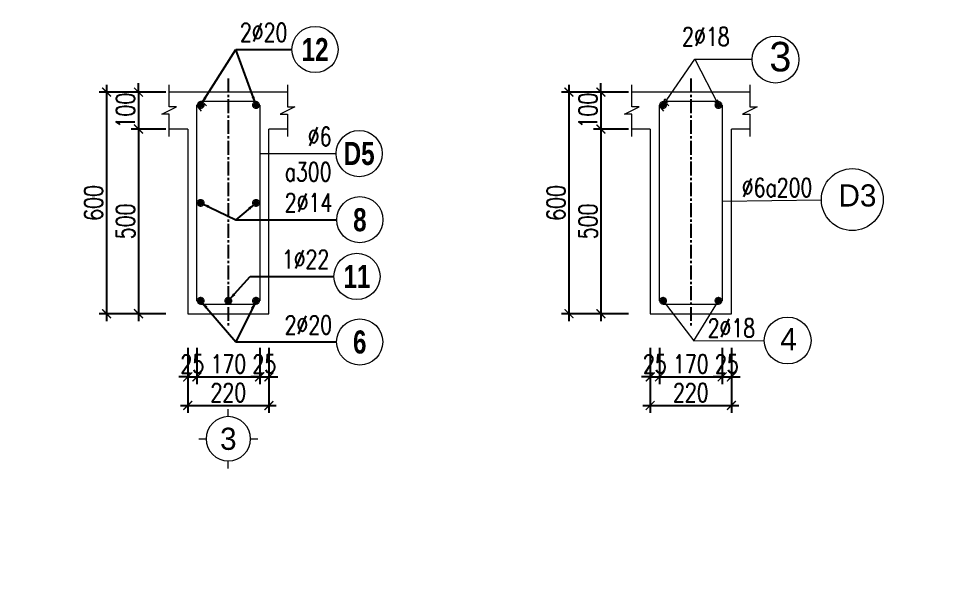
# Model space of a CAD drawing. Header units: millimetres. Extents: x -94324 to 105676, y -98316 to 125800.
# Drawn here: x -14207 to -11722, y 36770 to 38306 of the extents above; entities that cross this region are included whole.
import ezdxf
from ezdxf.enums import TextEntityAlignment as Align

# ---------------------------------------------------------------- set-up
doc = ezdxf.new("R2010")
doc.units = ezdxf.units.MM
doc.header["$MEASUREMENT"] = 0
doc.linetypes.add('CENTER2', pattern=[1.125, 0.75, -0.125, 0.125, -0.125])
doc.layers.get('0').update_dxf_attribs({"lineweight": 20})
for name, color, linetype, lineweight in [('7', 7, 'Continuous', 20), ('8', 8, 'Continuous', 13), ('bao', 4, 'Continuous', 20), ('Dim', 8, 'Continuous', 15), ('THEP', 3, 'Continuous', 18), ('thepchu', 1, 'Continuous', 30)]:
    doc.layers.add(name, color=color, linetype=linetype, lineweight=lineweight)
doc.layers.add('TEXT', color=3, linetype='Continuous')
doc.layers.add('TRUCDX', color=9, linetype='CENTER2')
doc.styles.add('.VnAvantH', font='', dxfattribs={"width": 0.9})
doc.styles.add('.VnHelvetlnsH', font='')
doc.styles.add('ROMANS', font='romans.shx', dxfattribs={"width": 0.75, "bigfont": 'vns.shx'})
doc.styles.add('romans.shx', font='romans.shx', dxfattribs={"width": 0.75, "bigfont": 'vns.shx'})
doc.styles.add('VNAVANTH', font='')
doc.styles.get('.VnAvantH').set_extended_font_data('.VnAvantH')
doc.styles.get('.VnHelvetlnsH').set_extended_font_data('.VnHelvetInsH', bold=True)
doc.styles.get('VNAVANTH').set_extended_font_data('.VnAvantH')
doc.dimstyles.new('1-20', dxfattribs={"dimscale": 20, "dimtxt": 2.5, "dimasz": 1.2, "dimexe": 1, "dimexo": 0, "dimgap": 0.5, "dimtad": 1, "dimdec": 0, "dimzin": 0, "dimdsep": 46, "dimtxsty": 'romans.shx', "dimblk": 'ARCHTICK', "dimcen": 0.09, "dimdle": 1, "dimclrd": 8, "dimclre": 8, "dimclrt": 3, "dimadec": 0, "dimazin": 0, "dimtfac": 1, "dimtdec": 0, "dimtix": 1, "dimtmove": 0, "dimatfit": 3, "dimfxl": 1, "dimtolj": 1, "dimtzin": 0, "dimarcsym": 0})

# ---------------------------------------------------------------- blocks, each defined once
blk = doc.blocks.new('thep')
at = {"layer": 'thepchu'}
for p, q in [((-0.5, 0), (0.5, 0)), ((-0.35, 0.35), (0.35, -0.35)), ((0.35, 0.35), (-0.35, -0.35)), ((0, 0.5), (0, -0.5))]:
    blk.add_line(p, q, dxfattribs=at)
at = {"layer": 'thepchu', "const_width": 0.0833}
blk.add_lwpolyline([(-0.5, 0, 1), (0.5, 0, 1), (-0.5, 0, 1)], format="xyb", dxfattribs=at)
blk = doc.blocks.new('_ArchTick')
at = {"layer": 'Dim', "color": 0, "const_width": 0.15}
blk.add_lwpolyline([(-0.5, -0.5), (0.5, 0.5)], dxfattribs=at)
blk = doc.blocks.new('*D153')
at = {"layer": 'Defpoints', "color": 0, "transparency": 16777216}
for p in [(-13807.5, 38106), (-13882, 38006), (-13807.5, 38006)]:
    blk.add_point(p, dxfattribs=at)
at = {"layer": 'Dim', "color": 8, "lineweight": -2, "transparency": 16777216}
for p, q in [((-13882, 38106), (-13882, 38130)), ((-13807.5, 38106), (-13902, 38106)), ((-13882, 38106), (-13882, 38006)), ((-13807.5, 38006), (-13902, 38006)), ((-13882, 38006), (-13882, 37982))]:
    blk.add_line(p, q, dxfattribs=at)
at = {"layer": 'Dim', "color": 8, "lineweight": -2, "transparency": 16777216, "xscale": 24, "yscale": 24, "zscale": 24}
for p, rotation in [((-13882, 38106), 270), ((-13882, 38006), 90)]:
    blk.add_blockref('_ArchTick', p, dxfattribs=dict(at, rotation=rotation))
at = {"layer": 'Dim', "color": 3, "transparency": 16777216, "insert": (-13917, 38056), "char_height": 50, "attachment_point": 5, "rotation": 90, "style": 'romans.shx'}
blk.add_mtext('\\A1;100', dxfattribs=at)
blk = doc.blocks.new('*D154')
at = {"layer": 'Defpoints', "color": 0, "transparency": 16777216}
for p in [(-13807.5, 38006), (-13882, 37506), (-13807.5, 37506)]:
    blk.add_point(p, dxfattribs=at)
at = {"layer": 'Dim', "color": 8, "lineweight": -2, "transparency": 16777216}
for p, q in [((-13807.5, 38006), (-13902, 38006)), ((-13882, 38026), (-13882, 37486)), ((-13807.5, 37506), (-13902, 37506))]:
    blk.add_line(p, q, dxfattribs=at)
at = {"layer": 'Dim', "color": 8, "lineweight": -2, "transparency": 16777216, "xscale": 24, "yscale": 24, "zscale": 24}
for p, rotation in [((-13882, 38006), 90), ((-13882, 37506), 270)]:
    blk.add_blockref('_ArchTick', p, dxfattribs=dict(at, rotation=rotation))
at = {"layer": 'Dim', "color": 3, "transparency": 16777216, "insert": (-13917, 37756), "char_height": 50, "attachment_point": 5, "rotation": 90, "style": 'romans.shx'}
blk.add_mtext('\\A1;500', dxfattribs=at)
blk = doc.blocks.new('*D155')
at = {"layer": 'Defpoints', "color": 0, "transparency": 16777216}
for p in [(-13807.5, 38106), (-13968.5, 37506), (-13807.5, 37506)]:
    blk.add_point(p, dxfattribs=at)
at = {"layer": 'Dim', "color": 8, "lineweight": -2, "transparency": 16777216}
for p, q in [((-13968.5, 38126), (-13968.5, 37486)), ((-13807.5, 38106), (-13988.5, 38106)), ((-13807.5, 37506), (-13988.5, 37506))]:
    blk.add_line(p, q, dxfattribs=at)
at = {"layer": 'Dim', "color": 8, "lineweight": -2, "transparency": 16777216, "xscale": 24, "yscale": 24, "zscale": 24}
for p, rotation in [((-13968.5, 38106), 90), ((-13968.5, 37506), 270)]:
    blk.add_blockref('_ArchTick', p, dxfattribs=dict(at, rotation=rotation))
at = {"layer": 'Dim', "color": 3, "transparency": 16777216, "insert": (-14003.5, 37806), "char_height": 50, "attachment_point": 5, "rotation": 90, "style": 'romans.shx'}
blk.add_mtext('\\A1;600', dxfattribs=at)
blk = doc.blocks.new('*D156')
at = {"layer": 'Defpoints', "color": 0, "transparency": 16777216}
for p in [(-13748.5, 37413.5), (-13723.5, 37413.5), (-13723.5, 37335)]:
    blk.add_point(p, dxfattribs=at)
at = {"layer": 'Dim', "color": 8, "lineweight": -2, "transparency": 16777216}
for p, q in [((-13748.5, 37413.5), (-13748.5, 37315)), ((-13723.5, 37413.5), (-13723.5, 37315)), ((-13748.5, 37335), (-13772.5, 37335)), ((-13748.5, 37335), (-13723.5, 37335)), ((-13723.5, 37335), (-13699.5, 37335))]:
    blk.add_line(p, q, dxfattribs=at)
at = {"layer": 'Dim', "color": 8, "lineweight": -2, "transparency": 16777216, "xscale": 24, "yscale": 24, "zscale": 24}
blk.add_blockref('_ArchTick', (-13748.5, 37335), dxfattribs=at)
at = {"layer": 'Dim', "color": 8, "lineweight": -2, "transparency": 16777216, "xscale": 24, "yscale": 24, "zscale": 24, "rotation": 180}
blk.add_blockref('_ArchTick', (-13723.5, 37335), dxfattribs=at)
at = {"layer": 'Dim', "color": 3, "transparency": 16777216, "insert": (-13736, 37370), "char_height": 50, "attachment_point": 5, "style": 'romans.shx'}
blk.add_mtext('\\A1;25', dxfattribs=at)
blk = doc.blocks.new('*D157')
at = {"layer": 'Defpoints', "color": 0, "transparency": 16777216}
for p in [(-13723.5, 37413.5), (-13553.5, 37413.5), (-13553.5, 37335)]:
    blk.add_point(p, dxfattribs=at)
at = {"layer": 'Dim', "color": 8, "lineweight": -2, "transparency": 16777216}
for p, q in [((-13723.5, 37413.5), (-13723.5, 37315)), ((-13553.5, 37413.5), (-13553.5, 37315)), ((-13743.5, 37335), (-13533.5, 37335))]:
    blk.add_line(p, q, dxfattribs=at)
at = {"layer": 'Dim', "color": 8, "lineweight": -2, "transparency": 16777216, "xscale": 24, "yscale": 24, "zscale": 24, "rotation": 180}
blk.add_blockref('_ArchTick', (-13723.5, 37335), dxfattribs=at)
at = {"layer": 'Dim', "color": 8, "lineweight": -2, "transparency": 16777216, "xscale": 24, "yscale": 24, "zscale": 24}
blk.add_blockref('_ArchTick', (-13553.5, 37335), dxfattribs=at)
at = {"layer": 'Dim', "color": 3, "transparency": 16777216, "insert": (-13638.5, 37370), "char_height": 50, "attachment_point": 5, "style": 'romans.shx'}
blk.add_mtext('\\A1;170', dxfattribs=at)
blk = doc.blocks.new('*D158')
at = {"layer": 'Defpoints', "color": 0, "transparency": 16777216}
for p in [(-13553.5, 37413.5), (-13528.5, 37413.5), (-13528.5, 37335)]:
    blk.add_point(p, dxfattribs=at)
at = {"layer": 'Dim', "color": 8, "lineweight": -2, "transparency": 16777216}
for p, q in [((-13553.5, 37413.5), (-13553.5, 37315)), ((-13528.5, 37413.5), (-13528.5, 37315)), ((-13553.5, 37335), (-13577.5, 37335)), ((-13553.5, 37335), (-13528.5, 37335)), ((-13528.5, 37335), (-13504.5, 37335))]:
    blk.add_line(p, q, dxfattribs=at)
at = {"layer": 'Dim', "color": 8, "lineweight": -2, "transparency": 16777216, "xscale": 24, "yscale": 24, "zscale": 24}
blk.add_blockref('_ArchTick', (-13553.5, 37335), dxfattribs=at)
at = {"layer": 'Dim', "color": 8, "lineweight": -2, "transparency": 16777216, "xscale": 24, "yscale": 24, "zscale": 24, "rotation": 180}
blk.add_blockref('_ArchTick', (-13528.5, 37335), dxfattribs=at)
at = {"layer": 'Dim', "color": 3, "transparency": 16777216, "insert": (-13541, 37370), "char_height": 50, "attachment_point": 5, "style": 'romans.shx'}
blk.add_mtext('\\A1;25', dxfattribs=at)
blk = doc.blocks.new('*D159')
at = {"layer": 'Defpoints', "color": 0, "transparency": 16777216}
for p in [(-13748.5, 37413.5), (-13528.5, 37413.5), (-13528.5, 37257.5)]:
    blk.add_point(p, dxfattribs=at)
at = {"layer": 'Dim', "color": 8, "lineweight": -2, "transparency": 16777216}
for p, q in [((-13748.5, 37413.5), (-13748.5, 37237.5)), ((-13528.5, 37413.5), (-13528.5, 37237.5)), ((-13768.5, 37257.5), (-13508.5, 37257.5))]:
    blk.add_line(p, q, dxfattribs=at)
at = {"layer": 'Dim', "color": 8, "lineweight": -2, "transparency": 16777216, "xscale": 24, "yscale": 24, "zscale": 24, "rotation": 180}
blk.add_blockref('_ArchTick', (-13748.5, 37257.5), dxfattribs=at)
at = {"layer": 'Dim', "color": 8, "lineweight": -2, "transparency": 16777216, "xscale": 24, "yscale": 24, "zscale": 24}
blk.add_blockref('_ArchTick', (-13528.5, 37257.5), dxfattribs=at)
at = {"layer": 'Dim', "color": 3, "transparency": 16777216, "insert": (-13638.5, 37292.5), "char_height": 50, "attachment_point": 5, "style": 'romans.shx'}
blk.add_mtext('\\A1;220', dxfattribs=at)
blk = doc.blocks.new('SH')
at = {"layer": '8'}
for p, q in [((0, 20), (0, 0)), ((0, 20), (0, 0)), ((-80, -60), (-60, -60)), ((-80, -60), (-60, -60)), ((60, -60), (80, -60)), ((60, -60), (80, -60)), ((0, -120), (0, -140)), ((0, -120), (0, -140))]:
    blk.add_line(p, q, dxfattribs=at)
blk.add_circle((0, -60), 60, dxfattribs=at)
at = {"layer": 'TEXT', "style": '.VnAvantH'}
blk.add_attdef('SH', text='', height=60, dxfattribs=at).set_placement((0, -60), align=Align.MIDDLE_CENTER)
blk = doc.blocks.new("ghichu'")
at = {"color": 8}
blk.add_circle((2.5, 0), 2.5, dxfattribs=at)
at = {"color": 3, "style": 'romans.shx', "width": 0.75}
for tag, p in [('DK', (-0.499, 0.846)), ('KC', (-0.499, -2.973))]:
    blk.add_attdef(tag, text='', height=2, dxfattribs=at).set_placement(p, align=Align.RIGHT)
at = {"color": 7, "style": '.VnHelvetlnsH', "width": 0.75}
blk.add_attdef('SH', text='', height=2.5, dxfattribs=at).set_placement((2.5, 0), align=Align.MIDDLE)
blk = doc.blocks.new('*D160')
at = {"layer": 'Defpoints', "color": 0, "transparency": 16777216}
for p in [(-12554.5, 38106), (-12629, 38006), (-12554.5, 38006)]:
    blk.add_point(p, dxfattribs=at)
at = {"layer": 'Dim', "color": 8, "lineweight": -2, "transparency": 16777216}
for p, q in [((-12629, 38106), (-12629, 38130)), ((-12554.5, 38106), (-12649, 38106)), ((-12629, 38106), (-12629, 38006)), ((-12554.5, 38006), (-12649, 38006)), ((-12629, 38006), (-12629, 37982))]:
    blk.add_line(p, q, dxfattribs=at)
at = {"layer": 'Dim', "color": 8, "lineweight": -2, "transparency": 16777216, "xscale": 24, "yscale": 24, "zscale": 24}
for p, rotation in [((-12629, 38106), 270), ((-12629, 38006), 90)]:
    blk.add_blockref('_ArchTick', p, dxfattribs=dict(at, rotation=rotation))
at = {"layer": 'Dim', "color": 3, "transparency": 16777216, "insert": (-12664, 38056), "char_height": 50, "attachment_point": 5, "rotation": 90, "style": 'romans.shx'}
blk.add_mtext('\\A1;100', dxfattribs=at)
blk = doc.blocks.new('*D161')
at = {"layer": 'Defpoints', "color": 0, "transparency": 16777216}
for p in [(-12554.5, 38006), (-12629, 37506), (-12554.5, 37506)]:
    blk.add_point(p, dxfattribs=at)
at = {"layer": 'Dim', "color": 8, "lineweight": -2, "transparency": 16777216}
for p, q in [((-12554.5, 38006), (-12649, 38006)), ((-12629, 38026), (-12629, 37486)), ((-12554.5, 37506), (-12649, 37506))]:
    blk.add_line(p, q, dxfattribs=at)
at = {"layer": 'Dim', "color": 8, "lineweight": -2, "transparency": 16777216, "xscale": 24, "yscale": 24, "zscale": 24}
for p, rotation in [((-12629, 38006), 90), ((-12629, 37506), 270)]:
    blk.add_blockref('_ArchTick', p, dxfattribs=dict(at, rotation=rotation))
at = {"layer": 'Dim', "color": 3, "transparency": 16777216, "insert": (-12664, 37756), "char_height": 50, "attachment_point": 5, "rotation": 90, "style": 'romans.shx'}
blk.add_mtext('\\A1;500', dxfattribs=at)
blk = doc.blocks.new('*D162')
at = {"layer": 'Defpoints', "color": 0, "transparency": 16777216}
for p in [(-12554.5, 38106), (-12715.5, 37506), (-12554.5, 37506)]:
    blk.add_point(p, dxfattribs=at)
at = {"layer": 'Dim', "color": 8, "lineweight": -2, "transparency": 16777216}
for p, q in [((-12715.5, 38126), (-12715.5, 37486)), ((-12554.5, 38106), (-12735.5, 38106)), ((-12554.5, 37506), (-12735.5, 37506))]:
    blk.add_line(p, q, dxfattribs=at)
at = {"layer": 'Dim', "color": 8, "lineweight": -2, "transparency": 16777216, "xscale": 24, "yscale": 24, "zscale": 24}
for p, rotation in [((-12715.5, 38106), 90), ((-12715.5, 37506), 270)]:
    blk.add_blockref('_ArchTick', p, dxfattribs=dict(at, rotation=rotation))
at = {"layer": 'Dim', "color": 3, "transparency": 16777216, "insert": (-12750.5, 37806), "char_height": 50, "attachment_point": 5, "rotation": 90, "style": 'romans.shx'}
blk.add_mtext('\\A1;600', dxfattribs=at)
blk = doc.blocks.new('*D163')
at = {"layer": 'Defpoints', "color": 0, "transparency": 16777216}
for p in [(-12495.5, 37413.5), (-12470.5, 37413.5), (-12470.5, 37335)]:
    blk.add_point(p, dxfattribs=at)
at = {"layer": 'Dim', "color": 8, "lineweight": -2, "transparency": 16777216}
for p, q in [((-12495.5, 37413.5), (-12495.5, 37315)), ((-12470.5, 37413.5), (-12470.5, 37315)), ((-12495.5, 37335), (-12519.5, 37335)), ((-12495.5, 37335), (-12470.5, 37335)), ((-12470.5, 37335), (-12446.5, 37335))]:
    blk.add_line(p, q, dxfattribs=at)
at = {"layer": 'Dim', "color": 8, "lineweight": -2, "transparency": 16777216, "xscale": 24, "yscale": 24, "zscale": 24}
blk.add_blockref('_ArchTick', (-12495.5, 37335), dxfattribs=at)
at = {"layer": 'Dim', "color": 8, "lineweight": -2, "transparency": 16777216, "xscale": 24, "yscale": 24, "zscale": 24, "rotation": 180}
blk.add_blockref('_ArchTick', (-12470.5, 37335), dxfattribs=at)
at = {"layer": 'Dim', "color": 3, "transparency": 16777216, "insert": (-12483, 37370), "char_height": 50, "attachment_point": 5, "style": 'romans.shx'}
blk.add_mtext('\\A1;25', dxfattribs=at)
blk = doc.blocks.new('*D164')
at = {"layer": 'Defpoints', "color": 0, "transparency": 16777216}
for p in [(-12470.5, 37413.5), (-12300.5, 37413.5), (-12300.5, 37335)]:
    blk.add_point(p, dxfattribs=at)
at = {"layer": 'Dim', "color": 8, "lineweight": -2, "transparency": 16777216}
for p, q in [((-12470.5, 37413.5), (-12470.5, 37315)), ((-12300.5, 37413.5), (-12300.5, 37315)), ((-12490.5, 37335), (-12280.5, 37335))]:
    blk.add_line(p, q, dxfattribs=at)
at = {"layer": 'Dim', "color": 8, "lineweight": -2, "transparency": 16777216, "xscale": 24, "yscale": 24, "zscale": 24, "rotation": 180}
blk.add_blockref('_ArchTick', (-12470.5, 37335), dxfattribs=at)
at = {"layer": 'Dim', "color": 8, "lineweight": -2, "transparency": 16777216, "xscale": 24, "yscale": 24, "zscale": 24}
blk.add_blockref('_ArchTick', (-12300.5, 37335), dxfattribs=at)
at = {"layer": 'Dim', "color": 3, "transparency": 16777216, "insert": (-12385.5, 37370), "char_height": 50, "attachment_point": 5, "style": 'romans.shx'}
blk.add_mtext('\\A1;170', dxfattribs=at)
blk = doc.blocks.new('*D165')
at = {"layer": 'Defpoints', "color": 0, "transparency": 16777216}
for p in [(-12300.5, 37413.5), (-12275.5, 37413.5), (-12275.5, 37335)]:
    blk.add_point(p, dxfattribs=at)
at = {"layer": 'Dim', "color": 8, "lineweight": -2, "transparency": 16777216}
for p, q in [((-12300.5, 37413.5), (-12300.5, 37315)), ((-12275.5, 37413.5), (-12275.5, 37315)), ((-12300.5, 37335), (-12324.5, 37335)), ((-12300.5, 37335), (-12275.5, 37335)), ((-12275.5, 37335), (-12251.5, 37335))]:
    blk.add_line(p, q, dxfattribs=at)
at = {"layer": 'Dim', "color": 8, "lineweight": -2, "transparency": 16777216, "xscale": 24, "yscale": 24, "zscale": 24}
blk.add_blockref('_ArchTick', (-12300.5, 37335), dxfattribs=at)
at = {"layer": 'Dim', "color": 8, "lineweight": -2, "transparency": 16777216, "xscale": 24, "yscale": 24, "zscale": 24, "rotation": 180}
blk.add_blockref('_ArchTick', (-12275.5, 37335), dxfattribs=at)
at = {"layer": 'Dim', "color": 3, "transparency": 16777216, "insert": (-12288, 37370), "char_height": 50, "attachment_point": 5, "style": 'romans.shx'}
blk.add_mtext('\\A1;25', dxfattribs=at)
blk = doc.blocks.new('*D166')
at = {"layer": 'Defpoints', "color": 0, "transparency": 16777216}
for p in [(-12495.5, 37413.5), (-12275.5, 37413.5), (-12275.5, 37257.5)]:
    blk.add_point(p, dxfattribs=at)
at = {"layer": 'Dim', "color": 8, "lineweight": -2, "transparency": 16777216}
for p, q in [((-12495.5, 37413.5), (-12495.5, 37237.5)), ((-12275.5, 37413.5), (-12275.5, 37237.5)), ((-12515.5, 37257.5), (-12255.5, 37257.5))]:
    blk.add_line(p, q, dxfattribs=at)
at = {"layer": 'Dim', "color": 8, "lineweight": -2, "transparency": 16777216, "xscale": 24, "yscale": 24, "zscale": 24, "rotation": 180}
blk.add_blockref('_ArchTick', (-12495.5, 37257.5), dxfattribs=at)
at = {"layer": 'Dim', "color": 8, "lineweight": -2, "transparency": 16777216, "xscale": 24, "yscale": 24, "zscale": 24}
blk.add_blockref('_ArchTick', (-12275.5, 37257.5), dxfattribs=at)
at = {"layer": 'Dim', "color": 3, "transparency": 16777216, "insert": (-12385.5, 37292.5), "char_height": 50, "attachment_point": 5, "style": 'romans.shx'}
blk.add_mtext('\\A1;220', dxfattribs=at)

msp = doc.modelspace()

# ---------------------------------------------------------------- linework, layer by layer
at = {"layer": '7'}
msp.add_circle((5675.5, 1684), 100000, dxfattribs=at)
at = {"layer": '8'}
for points in [[(-13798.5, 37986), (-13798.5, 38046), (-13818.5, 38046), (-13778.5, 38066), (-13798.5, 38066), (-13798.5, 38126)], [(-13478.5, 38126), (-13478.5, 38066), (-13458.5, 38066), (-13498.5, 38046), (-13478.5, 38046), (-13478.5, 37986)], [(-12545.5, 37986), (-12545.5, 38046), (-12565.5, 38046), (-12525.5, 38066), (-12545.5, 38066), (-12545.5, 38126)], [(-12225.5, 38126), (-12225.5, 38066), (-12205.5, 38066), (-12245.5, 38046), (-12225.5, 38046), (-12225.5, 37986)]]:
    msp.add_lwpolyline(points, dxfattribs=at)
at = {"layer": 'bao'}
for p, q in [((-13478.5, 38106), (-13798.5, 38106)), ((-12225.5, 38106), (-12545.5, 38106)), ((-13748.5, 38006), (-13798.5, 38006)), ((-13748.5, 38006), (-13748.5, 37506)), ((-13528.5, 37506), (-13528.5, 38006)), ((-13478.5, 38006), (-13528.5, 38006)), ((-12495.5, 38006), (-12545.5, 38006)), ((-12495.5, 38006), (-12495.5, 37506)), ((-12275.5, 37506), (-12275.5, 38006)), ((-12225.5, 38006), (-12275.5, 38006)), ((-13748.5, 37506), (-13528.5, 37506)), ((-12495.5, 37506), (-12275.5, 37506))]:
    msp.add_line(p, q, dxfattribs=at)
at = {"layer": 'Dim'}
msp.add_line((-13553.5, 37939.5), (-13346.5, 37939.5), dxfattribs=at)
at = {"layer": 'THEP'}
for p, q in [((-12460.5, 38071), (-12374.5, 38195)), ((-12374.5, 38195), (-12310.5, 38071)), ((-12374.5, 38195), (-12219.5, 38195)), ((-13706.4, 38078.1), (-13698, 38068.5)), ((-12460.5, 38071), (-12455.4, 38087.6)), ((-12447.1, 38080.4), (-12460.5, 38071)), ((-12455.4, 38087.6), (-12447.1, 38080.4)), ((-12453.4, 38078.1), (-12445, 38068.5)), ((-12312, 38084.5), (-12320, 38079.5)), ((-12320, 38079.5), (-12310.5, 38071)), ((-12310.5, 38071), (-12312, 38084.5)), ((-13720.6, 38063.9), (-13712.1, 38054.4)), ((-12467.6, 38063.9), (-12459.1, 38054.4)), ((-12300.5, 37811), (-12031.8, 37814.1)), ((-12460.5, 37541), (-12377, 37432.6)), ((-12377, 37432.6), (-12310.5, 37541)), ((-12377, 37432.6), (-12186.5, 37433.5))]:
    msp.add_line(p, q, dxfattribs=at)
for points in [[(-13713.5, 38081), (-13563.5, 38081)], [(-12460.5, 38081), (-12310.5, 38081)], [(-13723.5, 37541), (-13723.5, 38071)], [(-13553.5, 38071), (-13553.5, 37541)], [(-12470.5, 37541), (-12470.5, 38071)], [(-12300.5, 38071), (-12300.5, 37541)], [(-13563.5, 37531), (-13713.5, 37531)], [(-12310.5, 37531), (-12460.5, 37531)]]:
    msp.add_lwpolyline(points, dxfattribs=at)
for centre, radius in [((-12156, 38194), 63.5), ((-11948, 37815), 83.8), ((-12123, 37433.5), 63.5)]:
    msp.add_circle(centre, radius, dxfattribs=at)
at = {"layer": 'TRUCDX', "ltscale": 50}
for p, q in [((-13638.5, 38142.7), (-13638.5, 37469.3)), ((-12385.5, 38142.7), (-12385.5, 37469.3))]:
    msp.add_line(p, q, dxfattribs=at)

# ---------------------------------------------------------------- block references
ref = msp.add_blockref("ghichu'", (-13466, 38221.5), dxfattribs=dict(xscale=25, yscale=25, zscale=25))
ref.add_attrib('SH', '12', dxfattribs={"color": 7, "height": 62.5, "style": '.VnHelvetlnsH', "width": 0.75}).set_placement((-13403.5, 38221.5), align=Align.MIDDLE)
ref.add_attrib('DK', '2%%c20', dxfattribs={"color": 3, "height": 50, "style": 'romans.shx', "width": 0.75}).set_placement((-13478.5, 38242.6), align=Align.RIGHT)
at = {"xscale": 25, "yscale": 25, "zscale": 25}
msp.add_blockref("ghichu'", (-13346.5, 37939.5), dxfattribs=at).add_auto_attribs({'SH': 'D5', 'DK': '%%c6', 'KC': 'a300'})
ref = msp.add_blockref("ghichu'", (-13344.6, 37760.5), dxfattribs=dict(xscale=25, yscale=25, zscale=25))
ref.add_attrib('SH', '8', dxfattribs={"color": 7, "height": 62.5, "style": '.VnHelvetlnsH', "width": 0.75}).set_placement((-13282.1, 37760.5), align=Align.MIDDLE)
ref.add_attrib('DK', '2%%c14', dxfattribs={"color": 3, "height": 50, "style": 'romans.shx', "width": 0.75}).set_placement((-13357.1, 37781.6), align=Align.RIGHT)
ref = msp.add_blockref("ghichu'", (-13352.5, 37607), dxfattribs=dict(xscale=25, yscale=25, zscale=25))
ref.add_attrib('SH', '11', dxfattribs={"color": 7, "height": 62.5, "style": '.VnHelvetlnsH', "width": 0.75}).set_placement((-13290, 37607), align=Align.MIDDLE)
ref.add_attrib('DK', '1%%c22', dxfattribs={"color": 3, "height": 50, "style": 'romans.shx', "width": 0.75}).set_placement((-13365, 37628.1), align=Align.RIGHT)
ref = msp.add_blockref("ghichu'", (-13345, 37429.5), dxfattribs=dict(xscale=25, yscale=25, zscale=25))
ref.add_attrib('SH', '6', dxfattribs={"color": 7, "height": 62.5, "style": '.VnHelvetlnsH', "width": 0.75}).set_placement((-13282.5, 37429.5), align=Align.MIDDLE)
ref.add_attrib('DK', '2%%c20', dxfattribs={"color": 3, "height": 50, "style": 'romans.shx', "width": 0.75}).set_placement((-13357.5, 37450.6), align=Align.RIGHT)
at = {"layer": 'bao'}
ref = msp.add_blockref('SH', (-13638.5, 37107.3), dxfattribs=dict(at, xscale=-1, rotation=180))
ref.add_attrib('SH', '3', dxfattribs={"layer": 'TEXT', "height": 60, "style": '.VnAvantH'}).set_placement((-13638.5, 37167.4), align=Align.MIDDLE_CENTER)
at = {"layer": 'thepchu', "yscale": 20, "zscale": 20}
for p, xscale, rotation in [((-13713.5, 38071), -20, 90), ((-13563.5, 38071), 20, 270), ((-12460.5, 38071), -20, 90), ((-12310.5, 38071), 20, 270), ((-13713.5, 37806), -20, 90), ((-13563.5, 37806), 20, 270), ((-13713.5, 37541), 20, 90), ((-13638.5, 37541), -20, 270), ((-13563.5, 37541), -20, 270), ((-12460.5, 37541), 20, 90), ((-12310.5, 37541), -20, 270)]:
    msp.add_blockref('thep', p, dxfattribs=dict(at, xscale=xscale, rotation=rotation))

# ---------------------------------------------------------------- texts
at = {"layer": 'THEP', "attachment_point": 1}
for s, width, insert, char_height, style in [('2Ø18', 287, (-12409.1, 38281.2), 50, 'ROMANS'), ('3', 73.5, (-12172.6, 38242), 80, 'VNAVANTH'), ('Ø6a200', 287, (-12247.5, 37872.5), 50, 'ROMANS'), ('D3', 101.781, (-11985.1, 37856.2), 60, 'VNAVANTH'), ('2Ø18', 287, (-12339.8, 37492.5), 50, 'ROMANS'), ('4', 101.781, (-12143.1, 37466.9), 60, 'VNAVANTH')]:
    msp.add_mtext_dynamic_manual_height_columns(s, width=width, gutter_width=500, heights=[0], dxfattribs=dict(at, insert=insert, char_height=char_height, style=style))

# ---------------------------------------------------------------- dimensions: what is measured, and where the dimension line sits
at = {"layer": 'Dim'}
for base, p1, p2, picture, middle in [((-13968.5, 37506), (-13807.5, 38106), (-13807.5, 37506), '*D155', (-14003.5, 37806)), ((-13882, 38006), (-13807.5, 38106), (-13807.5, 38006), '*D153', (-13917, 38056)), ((-12715.5, 37506), (-12554.5, 38106), (-12554.5, 37506), '*D162', (-12750.5, 37806)), ((-12629, 38006), (-12554.5, 38106), (-12554.5, 38006), '*D160', (-12664, 38056))]:
    dim = msp.add_linear_dim(base=base, p1=p1, p2=p2, angle=90, dimstyle='1-20', dxfattribs=at)
    dim.commit()
    dim.dimension.update_dxf_attribs({"geometry": picture, "text_midpoint": middle})
for base, p1, p2, picture, middle in [((-13882, 37506), (-13807.5, 38006), (-13807.5, 37506), '*D154', (-13917, 37756)), ((-12629, 37506), (-12554.5, 38006), (-12554.5, 37506), '*D161', (-12664, 37756))]:
    dim = msp.add_linear_dim(base=base, p1=p1, p2=p2, angle=90, dimstyle='1-20', override={"dimtmove": 1}, dxfattribs=at)
    dim.commit()
    dim.dimension.update_dxf_attribs({"geometry": picture, "text_midpoint": middle})
for base, p1, p2, picture, middle in [((-13723.5, 37335), (-13748.5, 37413.5), (-13723.5, 37413.5), '*D156', (-13736, 37370)), ((-13528.5, 37257.5), (-13748.5, 37413.5), (-13528.5, 37413.5), '*D159', (-13638.5, 37292.5)), ((-12470.5, 37335), (-12495.5, 37413.5), (-12470.5, 37413.5), '*D163', (-12483, 37370)), ((-12275.5, 37257.5), (-12495.5, 37413.5), (-12275.5, 37413.5), '*D166', (-12385.5, 37292.5))]:
    dim = msp.add_linear_dim(base=base, p1=p1, p2=p2, dimstyle='1-20', dxfattribs=at)
    dim.commit()
    dim.dimension.update_dxf_attribs({"geometry": picture, "text_midpoint": middle})
for base, p1, p2, picture, middle in [((-13553.5, 37335), (-13723.5, 37413.5), (-13553.5, 37413.5), '*D157', (-13638.5, 37370)), ((-13528.5, 37335), (-13553.5, 37413.5), (-13528.5, 37413.5), '*D158', (-13541, 37370)), ((-12300.5, 37335), (-12470.5, 37413.5), (-12300.5, 37413.5), '*D164', (-12385.5, 37370)), ((-12275.5, 37335), (-12300.5, 37413.5), (-12275.5, 37413.5), '*D165', (-12288, 37370))]:
    dim = msp.add_linear_dim(base=base, p1=p1, p2=p2, dimstyle='1-20', override={"dimtmove": 1}, dxfattribs=at)
    dim.commit()
    dim.dimension.update_dxf_attribs({"geometry": picture, "text_midpoint": middle})

# ---------------------------------------------------------------- leaders
for points in [[(-13713.5, 38071), (-13618.5, 38221.5), (-13466, 38221.5)], [(-13563.5, 38071), (-13618.5, 38221.5)], [(-13713.5, 37806), (-13618.5, 37760.5), (-13345, 37760.5)], [(-13563.5, 37806), (-13618.5, 37760.5)], [(-13638.5, 37541), (-13579, 37607), (-13352.5, 37607)], [(-13713.5, 37541), (-13618.5, 37429.5), (-13345, 37429.5)], [(-13563.5, 37541), (-13618.5, 37429.5)]]:
    msp.add_leader(points, dimstyle='1-20', override={"dimgap": 0.5, "dimtad": 0}, dxfattribs=at)

doc.saveas('drawing.dxf')
